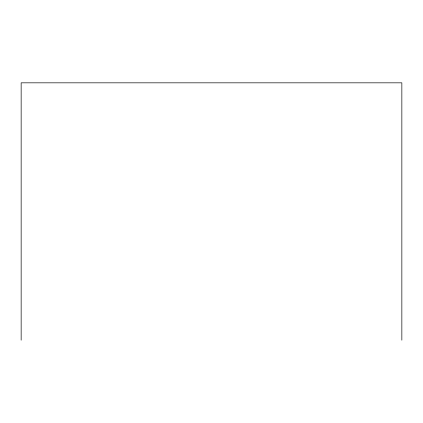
<?xml version="1.0" encoding="UTF-8"?>
<svg xmlns="http://www.w3.org/2000/svg" width="423" height="423" viewBox="0 0 423 423"><rect width="100%" height="100%" fill="white"/><g stroke="black" fill="none" stroke-linecap="round" stroke-linejoin="round"><path stroke-width="0.63" d="M401.85 340.171L401.85 82.829L21.15 82.829L21.15 340.171"/></g></svg>
